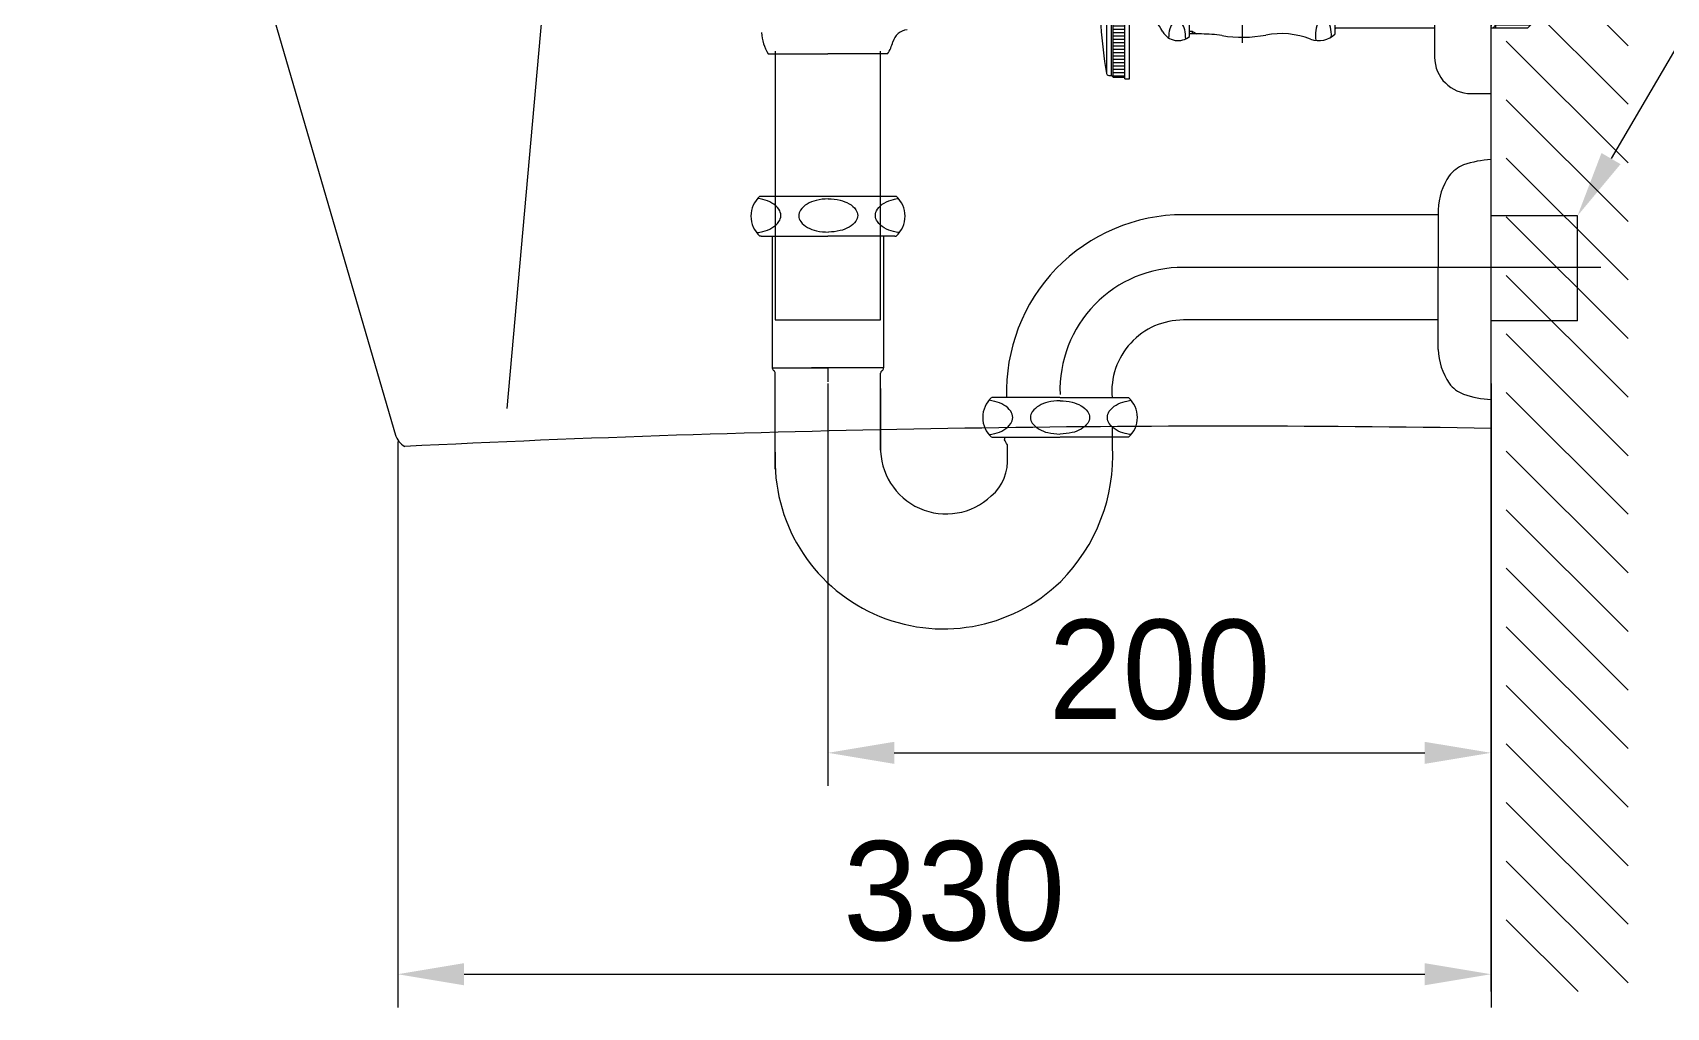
# Model space of a CAD drawing. Extents: x 60782 to 63207, y 58098 to 61529.
# Drawn here: x 62233.6 to 62726.3, y 59135.6 to 59429.8 of the extents above; entities that cross this region are included whole.
import ezdxf

# ---------------------------------------------------------------- set-up
doc = ezdxf.new("R2010")
doc.units = 0
doc.header["$MEASUREMENT"] = 0
doc.layers.get('0').update_dxf_attribs({"linetype": 'CONTINUOUS'})
doc.layers.get('Defpoints').update_dxf_attribs({"linetype": 'CONTINUOUS'})
for name, color, linetype in [('1', 1, 'CONTINUOUS'), ('2', 2, 'CONTINUOUS'), ('3', 3, 'CONTINUOUS'), ('4', 3, 'CONTINUOUS'), ('6', 6, 'CONTINUOUS'), ('DEFAULT', 7, 'CONTINUOUS')]:
    doc.layers.add(name, color=color, linetype=linetype)
doc.styles.add('h', font='', dxfattribs={"height": 30})
doc.styles.get('h').set_extended_font_data('Haansoft Batang')
doc.dimstyles.new('AM_ISO$0', dxfattribs={"dimtxt": 3, "dimasz": 20, "dimexe": 10, "dimexo": 0.5, "dimgap": 10, "dimtad": 1, "dimdec": 0, "dimdsep": 46, "dimtxsty": 'h', "dimcen": -5, "dimclrd": 256, "dimclre": 256, "dimclrt": 256, "dimadec": 0, "dimazin": 2, "dimtp": 0.1, "dimtm": 0.1, "dimtfac": 0.71, "dimtdec": 0, "dimtmove": 0, "dimatfit": 3, "dimfxl": 0, "dimlwd": -1, "dimlwe": -1, "dimarcsym": 0})

# ---------------------------------------------------------------- blocks, each defined once
blk = doc.blocks.new('A$C23220288')
at = {"layer": '6', "color": 0}
for p, q in [((45.53, 145), (45.53, 66)), ((51.88, 15.29), (51.88, 145)), ((58.23, 145), (58.23, 66)), ((58.23, 66), (41.38, 66)), ((62.38, 66), (58.23, 66)), ((126.88, 60), (120.88, 60)), ((126.88, 0), (126.88, 60)), ((11.56, 54.5), (12.38, 54.5)), ((12.38, 54.5), (12.88, 55)), ((12.38, 54.5), (12.38, 30)), ((12.88, 55), (12.88, 30)), ((12.88, 55), (16.08, 55)), ((12.88, 54.59), (16.38, 54.59)), ((16.38, 55.5), (17.88, 55.5)), ((16.38, 55.3), (16.38, 55.5)), ((16.38, 55.3), (16.38, 30)), ((17.88, 54.5), (17.88, 55.5)), ((17.88, 30), (17.88, 54.5)), ((10.97, 54), (10.97, 30)), ((12.88, 53.59), (16.38, 53.59)), ((12.88, 52.59), (16.38, 52.59)), ((12.88, 51.59), (16.38, 51.59)), ((12.88, 50.59), (16.38, 50.59)), ((12.88, 49.59), (16.38, 49.59)), ((41.38, 46.5), (41.38, 54)), ((62.38, 54), (41.38, 54)), ((42.63, 50), (41.38, 50)), ((42.63, 50), (41.38, 47.83)), ((42.63, 50), (42.63, 54)), ((61.13, 50), (61.13, 54)), ((62.38, 50), (61.13, 50)), ((61.13, 50), (62.38, 47.83)), ((62.38, 46.09), (62.38, 54)), ((12.88, 48.59), (16.38, 48.59)), ((12.88, 47.59), (16.38, 47.59)), ((12.88, 46.59), (16.38, 46.59)), ((12.88, 45.59), (16.38, 45.59)), ((12.88, 44.59), (16.38, 44.59)), ((109.88, 49), (109.88, 11)), ((12.88, 43.59), (16.38, 43.59)), ((12.88, 42.59), (16.38, 42.59)), ((12.88, 41.59), (16.38, 41.59)), ((12.88, 40.59), (16.38, 40.59)), ((12.88, 39.59), (16.38, 39.59)), ((27.86, 41.32), (27.3, 40.36)), ((35.97, 42), (35.97, 42.72)), ((35.97, 18), (35.97, 42)), ((36.88, 42), (35.97, 42)), ((36.88, 41.25), (35.97, 41.25)), ((36.88, 41.25), (38.18, 42.19)), ((36.88, 41.25), (36.88, 42)), ((79.88, 39.25), (79.88, 42)), ((109.88, 40.25), (79.88, 40.25)), ((137.88, 40.25), (126.88, 40.25)), ((126.88, 39.63), (126.88, 20.37)), ((128.38, 39.25), (127.38, 40.25)), ((128.38, 19.75), (128.38, 40.25)), ((138.88, 39.25), (137.88, 40.25)), ((12.88, 38.59), (16.38, 38.59)), ((12.88, 37.59), (16.38, 37.59)), ((12.88, 36.59), (16.38, 36.59)), ((12.88, 35.59), (16.38, 35.59)), ((12.88, 34.59), (16.38, 34.59)), ((22.97, 34.75), (17.88, 34.75)), ((22.97, 35.73), (22.97, 34.75)), ((22.97, 34.75), (22.97, 25.25)), ((79.88, 39.25), (79.88, 20.75)), ((128.38, 39.25), (138.88, 39.25)), ((138.76, 20.75), (138.76, 39.25)), ((150.42, 30), (0, 30)), ((10.97, 6), (10.97, 30)), ((12.38, 5.5), (12.38, 30)), ((12.88, 33.59), (16.38, 33.59)), ((12.88, 32.59), (16.38, 32.59)), ((12.88, 31.59), (16.38, 31.59)), ((12.88, 30.59), (16.38, 30.59)), ((12.88, 5), (12.88, 30)), ((16.38, 4.7), (16.38, 30)), ((17.88, 4.5), (17.88, 30)), ((12.88, 29.41), (16.38, 29.41)), ((12.88, 28.41), (16.38, 28.41)), ((12.88, 27.41), (16.38, 27.41)), ((12.88, 26.41), (16.38, 26.41)), ((12.88, 25.41), (16.38, 25.41)), ((22.97, 25.25), (17.88, 25.25)), ((22.97, 24.27), (22.97, 25.25)), ((12.88, 24.41), (16.38, 24.41)), ((12.88, 23.41), (16.38, 23.41)), ((12.88, 22.41), (16.38, 22.41)), ((12.88, 21.41), (16.38, 21.41)), ((12.88, 20.41), (16.38, 20.41)), ((79.88, 18), (79.88, 20.75)), ((109.88, 19.75), (79.88, 19.75)), ((79.88, 19.75), (79.88, 19.57)), ((137.88, 19.75), (126.88, 19.75)), ((127.38, 19.75), (128.38, 20.75)), ((128.38, 20.75), (138.88, 20.75)), ((137.88, 19.75), (138.88, 20.75)), ((12.88, 19.41), (16.38, 19.41)), ((12.88, 18.41), (16.38, 18.41)), ((12.88, 17.41), (16.38, 17.41)), ((12.88, 16.41), (16.38, 16.41)), ((12.88, 15.41), (16.38, 15.41)), ((27.86, 18.68), (27.3, 19.64)), ((36.88, 18.75), (35.97, 18.75)), ((35.97, 17.28), (35.97, 18)), ((39.59, 18), (35.97, 18)), ((36.88, 18), (36.88, 18.75)), ((36.88, 18.75), (38.18, 18)), ((79.88, 18), (79.88, 19.57)), ((12.88, 14.41), (16.38, 14.41)), ((12.88, 13.41), (16.38, 13.41)), ((12.88, 12.41), (16.38, 12.41)), ((12.88, 11.41), (16.38, 11.41)), ((12.88, 10.41), (16.38, 10.41)), ((11.56, 5.5), (12.38, 5.5)), ((12.38, 5.5), (12.88, 5)), ((12.88, 9.41), (16.38, 9.41)), ((12.88, 8.41), (16.38, 8.41)), ((12.88, 7.41), (16.38, 7.41)), ((12.88, 6.41), (16.38, 6.41)), ((12.88, 5.41), (16.38, 5.41)), ((12.88, 5), (16.08, 5)), ((16.38, 4.5), (16.38, 4.7)), ((16.38, 4.5), (17.88, 4.5)), ((120.88, 0), (126.88, 0))]:
    blk.add_line(p, q, dxfattribs=at)
for centre, radius, start, end in [((49.38, 60), 10, 143.1301, 216.8699), ((54.38, 60), 10, 323.1301, 36.8699), ((120.88, 49), 11, 90, 180), ((11.56, 53.8), 0.7, 90, 170.5066), ((16.08, 55.3), 0.3, 270, 0), ((153.88, 30), 145, 170.5066, 178.0569), ((36.88, 46.5), 4.5, 270, 0), ((66.38, 46.09), 4, 180, 277.7117), ((15.18, 47.36), 14, 303.8098, 330), ((32.49, 38.64), 5.36, 49.5694, 150), ((63.59, 66.73), 24.83, 277.7117, 290.9661), ((74.98, 37.01), 7, 45.4871, 110.9661), ((20.14, 29.95), 14, 141.7859, 179.7527), ((153.88, 30), 145, 178.0569, 189.4934), ((20.14, 30.08), 14, 180.2473, 218.2141), ((15.18, 12.64), 14, 30, 56.1902), ((32.49, 21.36), 5.36, 210, 310.4306), ((39.59, -20), 38, 80.6952, 90), ((51.88, 55), 38, 260.6952, 280.7373), ((63.59, -6.73), 24.83, 69.0339, 100.7373), ((74.98, 22.99), 7, 249.0339, 314.5), ((120.88, 11), 11, 180, 270), ((11.56, 6.2), 0.7, 189.4934, 270), ((16.08, 4.7), 0.3, 0, 90)]:
    blk.add_arc(centre, radius, start, end, dxfattribs=at)
for centre, major_axis, ratio, start_param, end_param in [((39.11, 60.23), (-5.23, 0), 0.866391, 1.800504, 4.443058), ((64.56, 60.23), (5.23, 0), 0.866391, 1.824119, 4.49897), ((32.2, 43.59), (0, 5.4), 0.478204, 1.649187, 4.692658), ((76.32, 42.5), (0, 5.22), 0.46009, 1.292018, 4.793095), ((32.2, 16.68), (0, 5.4), 0.478204, 4.6817, 7.825213), ((76.32, 17.59), (0, 5.22), 0.46009, 4.613779, 8.15122)]:
    blk.add_ellipse(centre, major_axis=major_axis, ratio=ratio, start_param=start_param, end_param=end_param, dxfattribs=at)
for centre, major_axis, ratio in [((51.88, 60.23), (5.23, 0), 0.866391), ((32.2, 30), (0, -5.4), 0.478204), ((76.32, 30), (0, -5.22), 0.46009)]:
    blk.add_ellipse(centre, major_axis=major_axis, ratio=ratio, dxfattribs=at)
blk = doc.blocks.new('*D19')
at = {"linetype": 'ByBlock'}
for p, q in [((62343.67, 59306.43), (62343.67, 59135.62)), ((62673.45, 59306.43), (62673.45, 59135.62)), ((62363.67, 59145.62), (62653.45, 59145.62))]:
    blk.add_line(p, q, dxfattribs=at)
for points in [[(62363.67, 59148.96), (62363.67, 59142.29), (62343.67, 59145.62)], [(62653.45, 59148.96), (62653.45, 59142.29), (62673.45, 59145.62)]]:
    blk.add_solid(points)
at = {"layer": 'Defpoints', "color": 0}
for p in [(62343.67, 59306.93), (62673.45, 59306.93), (62673.45, 59145.62)]:
    blk.add_point(p, dxfattribs=at)
at = {"insert": (62511.52, 59170.62), "char_height": 30, "attachment_point": 5, "style": 'h'}
blk.add_mtext('330', dxfattribs=at)
blk = doc.blocks.new('*D29')
at = {"linetype": 'ByBlock'}
for p, q in [((62473.45, 59323.86), (62473.45, 59202.43)), ((62673.45, 59323.86), (62673.45, 59202.43)), ((62493.45, 59212.43), (62653.45, 59212.43))]:
    blk.add_line(p, q, dxfattribs=at)
for points in [[(62493.45, 59215.76), (62493.45, 59209.1), (62473.45, 59212.43)], [(62653.45, 59215.76), (62653.45, 59209.1), (62673.45, 59212.43)]]:
    blk.add_solid(points)
at = {"layer": 'Defpoints', "color": 0}
for p in [(62473.45, 59324.36, 0), (62673.45, 59324.36), (62673.45, 59212.43)]:
    blk.add_point(p, dxfattribs=at)
at = {"insert": (62573.45, 59237.43), "char_height": 30, "attachment_point": 5, "style": 'h'}
blk.add_mtext('200', dxfattribs=at)

msp = doc.modelspace()

# ---------------------------------------------------------------- linework, layer by layer
for p, q in [((62233.57, 59683.58), (62343.03, 59308.28, 0)), ((62473.45, 59328.63, 0), (62473.45, 59324.36, 0)), ((62673.45, 59313.68), (62673.45, 59136.42))]:
    msp.add_line(p, q)
at = {"extrusion": (1.12353e-18, -0.002181, 0.999998)}
msp.add_arc((62348.78, 59310.07, -129.35), 6.07, 195.7252, 241.1983, dxfattribs=at)
msp.add_arc((62593.38, 54298.04, -5.13), 5012.97, 89.08475, 92.83017)
at = {"layer": '1', "color": 7, "linetype": 'ByBlock'}
msp.add_line((62768.48, 59492.27, 0), (62709.65, 59391.79, 0), dxfattribs=at)
at = {"layer": '1', "color": 7}
msp.add_solid([(62712.52, 59390.11, 0), (62706.77, 59393.47, 0), (62699.54, 59374.53, 0)], dxfattribs=at)
at = {"layer": '2', "color": 0}
msp.add_line((62392.69, 59497.15, 0), (62376.55, 59316.39, 0.1), dxfattribs=at)
at = {"layer": '3', "color": 0}
for p, q in [((62455.45, 59423.39), (62473.45, 59423.39)), ((62457.57, 59424.16, 0), (62457.57, 59343.16, 0)), ((62491.45, 59423.39), (62473.45, 59423.39)), ((62489.32, 59343.16, 0), (62489.32, 59424.16, 0)), ((62457.57, 59343.16, 0), (62489.32, 59343.16, 0))]:
    msp.add_line(p, q, dxfattribs=at)
for centre, radius, start, end in [((62466.44, 59430.34), 13, 182.42, 212.3), ((62480.46, 59430.34), 13, 327.7, 345.0405), ((62497.85, 59425.69), 5, 96.1155, 165.0405)]:
    msp.add_arc(centre, radius, start, end, dxfattribs=at)
at = {"layer": '4', "color": 0}
for p, q in [((62452.91, 59380.41, 0), (62489.7, 59380.41, 0)), ((62473.45, 59380.41, 0), (62489.7, 59380.41, 0)), ((62489.7, 59380.41, 0), (62493.99, 59380.41, 0)), ((62489.7, 59380.41, 0), (62493.99, 59380.41, 0)), ((62673.45, 59313.68), (62673.45, 59378.68)), ((62657.4, 59374.83, 0), (62580.68, 59374.83, 0)), ((62657.47, 59376.35, 0), (62657.47, 59358.96, 0)), ((62699.54, 59374.53, 0), (62673.45, 59374.53, 0)), ((62699.54, 59342.78, 0), (62699.54, 59374.53, 0)), ((62453.3, 59368.41, 0), (62452.91, 59368.41, 0)), ((62453.3, 59368.41, 0), (62473.45, 59368.41, 0)), ((62456.65, 59368.41, 0), (62456.65, 59328.63, 0)), ((62493.6, 59368.41, 0), (62473.45, 59368.41, 0)), ((62490.25, 59368.41, 0), (62490.25, 59328.63, 0)), ((62493.6, 59368.41, 0), (62493.99, 59368.41, 0)), ((62603.17, 59358.96, 0), (62580.68, 59358.96, 0)), ((62706.54, 59358.96, 0), (62603.17, 59358.96, 0)), ((62657.47, 59334.2, 0), (62657.47, 59358.96, 0)), ((62657.47, 59343.08, 0), (62580.68, 59343.08, 0)), ((62699.54, 59342.78, 0), (62673.45, 59342.78, 0)), ((62456.65, 59328.63, 0), (62473.45, 59328.63, 0)), ((62490.25, 59328.63, 0), (62468.45, 59328.63, 0)), ((62457.57, 59298.09, 0), (62457.57, 59326.99, 0)), ((62489.32, 59303.81, 0), (62489.32, 59326.99, 0)), ((62489.32, 59322.36, 0), (62489.32, 59303.18, 0)), ((62527.12, 59319.66, 0), (62522.83, 59319.66, 0)), ((62543.37, 59319.66, 0), (62527.12, 59319.66, 0)), ((62543.53, 59319.66, 0), (62559.78, 59319.66, 0)), ((62559.78, 59319.66, 0), (62564.07, 59319.66, 0)), ((62559.32, 59304.96, 0), (62559.32, 59310.66, 0)), ((62522.83, 59307.66, 0), (62543.37, 59307.66, 0)), ((62526.65, 59307.66, 0), (62526.65, 59306.96, 0)), ((62527.57, 59301.96, 0), (62527.57, 59305.41, 0)), ((62564.07, 59307.66, 0), (62543.53, 59307.66, 0))]:
    msp.add_line(p, q, dxfattribs=at)
at = {"layer": '4', "color": 0, "elevation": 0}
for points in [[(62459.23, 59374.62, 0.155217), (62458.64, 59376.47, 0.106747), (62456.57, 59378.37, 0.073043), (62453.8, 59379.48, 0.025454), (62452.26, 59379.78, 0.025454)], [(62473.5, 59379.62, 0.05879), (62469.87, 59379.15, 0.071219), (62467.19, 59378.06, 0.106373), (62465.19, 59376.23, 0.159483)], [(62473.5, 59379.62, -0.05879), (62477.13, 59379.21, -0.071219), (62479.83, 59378.15, -0.106373), (62481.86, 59376.36, -0.159483)], [(62487.77, 59374.62, -0.155217), (62488.36, 59376.47, -0.106747), (62490.42, 59378.37, -0.073043), (62493.19, 59379.48, -0.024009), (62494.65, 59379.76, -0.024009)], [(62452.08, 59369.44, 0.028511), (62453.8, 59369.75, 0.073043), (62456.57, 59370.87, 0.106747), (62458.64, 59372.76, 0.155217), (62459.23, 59374.62, 0.155217)], [(62465.19, 59376.23, 0.32729), (62465.25, 59372.75, 0.106373), (62467.3, 59370.99, 0.071219), (62470.01, 59369.97, 0.057537), (62473.58, 59369.62, 0.057537)], [(62481.86, 59376.36, -0.32729), (62481.86, 59372.88, -0.106373), (62479.83, 59371.08, -0.071219), (62477.13, 59370.03, -0.057537), (62473.58, 59369.62, -0.057537)], [(62494.92, 59369.44, -0.028511), (62493.19, 59369.75, -0.073043), (62490.42, 59370.87, -0.106747), (62488.36, 59372.76, -0.155217), (62487.77, 59374.62, -0.155217)], [(62529.18, 59313.66, 0.155217), (62528.59, 59315.52, 0.106747), (62526.52, 59317.41, 0.073043), (62523.75, 59318.52, 0.028511), (62522.03, 59318.84, 0.059523)], [(62543.45, 59318.66, 0.05879), (62539.81, 59318.25, 0.071219), (62537.11, 59317.19, 0.106373), (62535.09, 59315.4, 0.159483)], [(62543.45, 59318.66, -0.05879), (62547.09, 59318.25, -0.071219), (62549.78, 59317.19, -0.106373), (62551.81, 59315.4, -0.159483)], [(62557.72, 59313.66, -0.155217), (62558.31, 59315.52, -0.106747), (62560.37, 59317.41, -0.073043), (62563.14, 59318.52, -0.028511), (62564.87, 59318.84, -0.059523)], [(62522.03, 59308.48, 0.028511), (62523.75, 59308.79, 0.073043), (62526.52, 59309.91, 0.106747), (62528.59, 59311.8, 0.155217), (62529.18, 59313.66, 0.155217)], [(62535.09, 59315.4, 0.32729), (62535.09, 59311.92, 0.106373), (62537.11, 59310.12, 0.071219), (62539.81, 59309.07, 0.057537), (62543.37, 59308.66, 0.057537)], [(62551.81, 59315.4, -0.32729), (62551.81, 59311.92, -0.106373), (62549.78, 59310.12, -0.071219), (62547.09, 59309.07, -0.057537), (62543.53, 59308.66, -0.057537)], [(62564.87, 59308.48, -0.028511), (62563.14, 59308.79, -0.073043), (62560.37, 59309.91, -0.106747), (62558.31, 59311.8, -0.155217), (62557.72, 59313.66, -0.155217)]]:
    msp.add_lwpolyline(points, format="xyb", dxfattribs=at)
at = {"layer": '4', "color": 0}
for centre, radius, start, end in [((62669.36, 59379.78, 0), 10.91, 112.5415, 141.4546), ((62674.95, 59361.5, 0), 30, 92.866, 109.0071), ((62677.45, 59375.46, 0), 20, 146.2077, 177.4359), ((62458.2, 59374.41, 0), 8, 131.4096, 228.5904), ((62488.7, 59374.41, 0), 8, 311.4096, 48.5904), ((62580.68, 59321.46, 0), 53.38, 90, 181.9326), ((62580.5, 59321.89, 0), 37.07, 89.7232, 181.9565), ((62580.68, 59321.46, 0), 21.62, 90, 184.7747), ((62677.45, 59335.1, 0), 20, 182.5641, 213.7923), ((62457.65, 59328.63, 0), 1, 180, 238.7026), ((62489.25, 59328.63, 0), 1, 301.2974, 0), ((62456.65, 59326.99, 0), 0.925, 0, 58.7026), ((62490.25, 59326.99, 0), 0.925, 121.2974, 180), ((62668.79, 59330.02, 0), 10, 217.1965, 248.8073), ((62528.12, 59313.66, 0), 8, 131.4096, 228.5904), ((62558.78, 59313.66, 0), 8, 311.4096, 48.5904), ((62674.95, 59349.06, 0), 30, 250.9929, 267.134), ((62509.1, 59304.32, 0), 19.78, 178.4438, 313.4629), ((62510.61, 59296.36, 0), 19.22, 28.0637, 33.4561), ((62505.56, 59302.22, 0), 53.83, 315.0372, 2.9185), ((62508.3, 59300.64, 0), 50.79, 177.1214, 314.1202), ((62513.62, 59300.64, 0), 14.02, 310.4197, 5.4188)]:
    msp.add_arc(centre, radius, start, end, dxfattribs=at)
at = {"layer": 'DEFAULT', "color": 0}
for p, q in [((62673.45, 59140.39), (62673.45, 59860.92)), ((62714.78, 59425.85), (62678.03, 59462.59)), ((62714.78, 59408.17), (62678.03, 59444.92)), ((62714.78, 59390.49), (62678.03, 59427.24)), ((62714.78, 59372.81), (62678.03, 59409.56)), ((62714.78, 59355.14), (62678.03, 59391.88)), ((62714.78, 59337.46), (62678.03, 59374.21)), ((62714.78, 59319.78), (62678.03, 59356.53)), ((62714.78, 59302.1), (62678.03, 59338.85)), ((62714.78, 59284.43), (62678.03, 59321.17)), ((62714.78, 59266.75), (62678.03, 59303.5)), ((62714.78, 59249.07), (62678.03, 59285.82)), ((62714.78, 59231.39), (62678.03, 59268.14)), ((62714.78, 59213.71), (62678.03, 59250.46)), ((62714.78, 59196.04), (62678.03, 59232.78)), ((62714.78, 59178.36), (62678.03, 59215.11)), ((62714.78, 59160.68), (62678.03, 59197.43)), ((62714.78, 59143), (62678.03, 59179.75)), ((62699.71, 59140.39), (62678.03, 59162.07))]:
    msp.add_line(p, q, dxfattribs=at)

# ---------------------------------------------------------------- block references
at = {"color": 0}
msp.add_blockref('A$C23220288', (62546.57, 59411.39), dxfattribs=at)

# ---------------------------------------------------------------- dimensions: what is measured, and where the dimension line sits
dim = msp.add_linear_dim(base=(62673.45, 59212.43), p1=(62473.45, 59324.36, 0), p2=(62673.45, 59324.36), dimstyle='AM_ISO$0')
dim.commit()
dim.dimension.update_dxf_attribs({"geometry": '*D29', "text_midpoint": (62573.45, 59237.43)})
dim = msp.add_linear_dim(base=(62673.45, 59145.62), p1=(62343.67, 59306.93), p2=(62673.45, 59306.93), dimstyle='AM_ISO$0')
dim.commit()
dim.dimension.update_dxf_attribs({"geometry": '*D19', "text_midpoint": (62511.52, 59145.62), "dimtype": 160})

doc.saveas('drawing.dxf')
